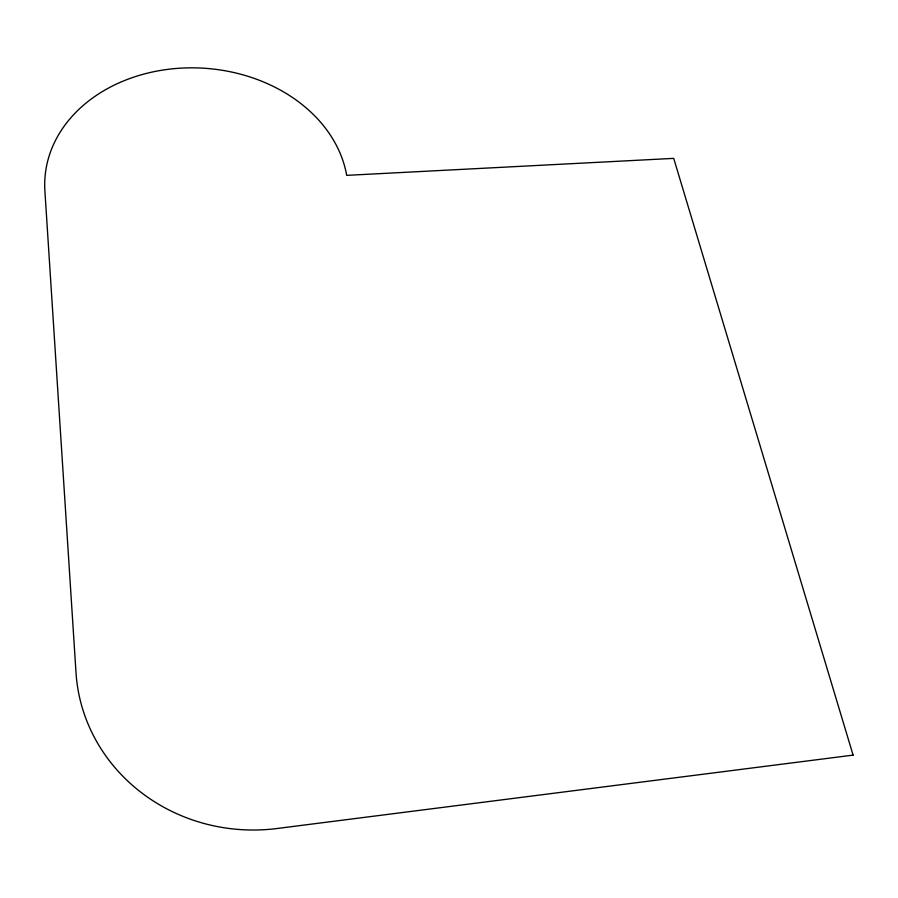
<?xml version="1.0" encoding="UTF-8"?>
<svg xmlns="http://www.w3.org/2000/svg" width="898" height="898" viewBox="0 0 898 898"><rect width="100%" height="100%" fill="white"/><g stroke="black" fill="none" stroke-linecap="round" stroke-linejoin="round"><path stroke-width="1.35" d="M853.1 755.117L276.954 828.517A177.434 167.354 0.2 0 1 76.016 672.77L44.9 191.027A151.863 120.557 3.8 0 1 181.901 68.091A151.863 120.557 3.8 0 1 346.684 175.357L673.713 158.374L853.1 755.117"/></g></svg>
